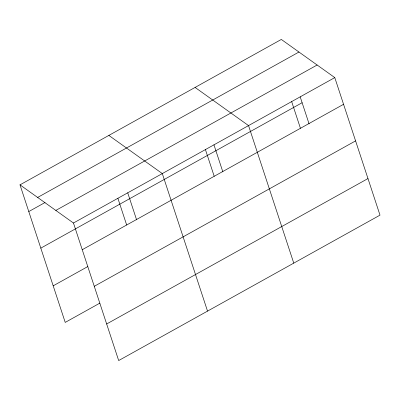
<?xml version="1.0" encoding="UTF-8"?>
<svg xmlns="http://www.w3.org/2000/svg" width="400" height="400" viewBox="0 0 400 400"><rect width="100%" height="100%" fill="white"/><g stroke="black" fill="none" stroke-linecap="round" stroke-linejoin="round"><path stroke-width="0.6" d="M20 184.855L281.32 39.445L334.78 77.6L380 215.145L118.68 360.555L73.46 223.015L20 184.855L65.22 322.4L99.895 303.105M37.64 197.45L298.96 52.035M28.78 211.565L45.035 202.52M55.82 210.425L317.135 65.01M73.46 223.015L334.78 77.6M40.805 248.14L302.125 102.725M82.24 249.72L343.56 104.31M53.195 285.82L87.87 266.53M94.265 286.3L355.585 140.885M106.655 323.98L367.975 178.57M195.085 87.43L248.545 125.59L293.765 263.13M108.85 135.415L162.31 173.575L207.53 311.115M300.185 96.825L309.095 123.925M291.66 101.595L300.44 128.3M213.95 144.81L222.86 171.91M205.425 149.58L214.205 176.29M127.715 192.8L136.625 219.895M117.885 198.295L126.665 225"/></g></svg>
